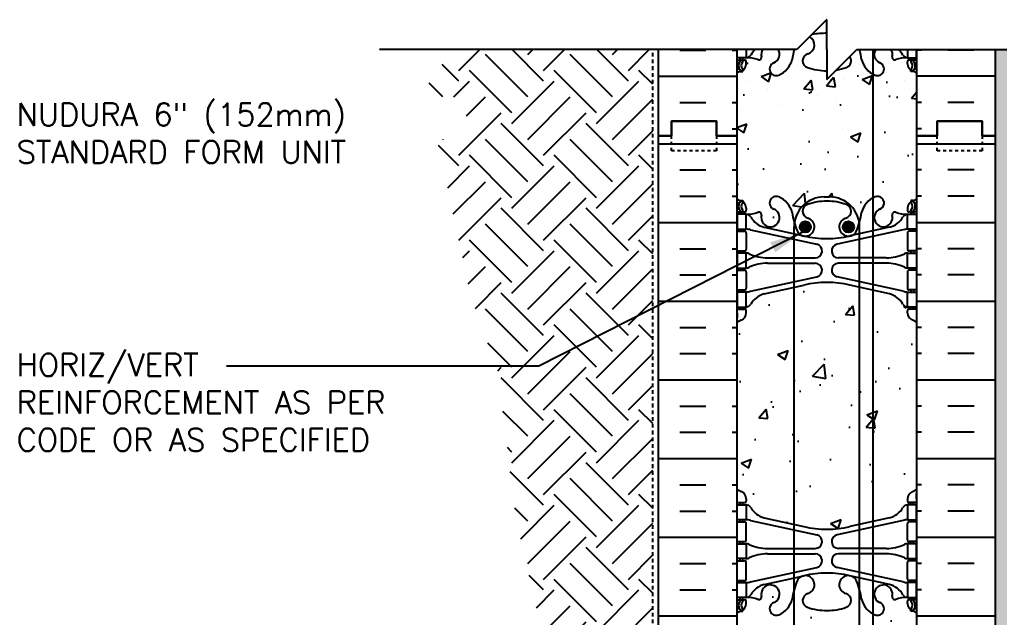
# Model space of a CAD drawing. Header units: inches. Extents: x 199 to 249.2, y 29.3 to 101.
# Drawn here: x 199.07 to 231.78, y 81.08 to 101.02 of the extents above; entities that cross this region are included whole.
import ezdxf

# ---------------------------------------------------------------- set-up
doc = ezdxf.new("R2010")
doc.units = ezdxf.units.IN
doc.header["$MEASUREMENT"] = 0
doc.linetypes.add('DASHED2', pattern=[0.375, 0.25, -0.125])
doc.linetypes.add('HIDDEN2', pattern=[0.1875, 0.125, -0.0625])
for name, color, linetype in [('HATCH', 12, 'Continuous'), ('line25', 2, 'Continuous'), ('LINE3', 3, 'Continuous'), ('LINE50', 5, 'Continuous'), ('LINE9', 9, 'Continuous'), ('TEXT', 4, 'Continuous'), ('Web_Edge', 9, 'Continuous')]:
    doc.layers.add(name, color=color, linetype=linetype)
doc.styles.add('DIM', font='romans.shx', dxfattribs={"width": 0.7})
doc.styles.add('ROMANS', font='romans.shx', dxfattribs={"height": 0.75})
doc.dimstyles.new('ext_12', dxfattribs={"dimscale": 12, "dimtxt": 0.09375, "dimasz": 0.09375, "dimexe": 0.09375, "dimexo": 0.0625, "dimgap": 0.0625, "dimtad": 1, "dimdec": 1, "dimzin": 3, "dimdsep": 46, "dimlunit": 4, "dimtxsty": 'DIM', "dimcen": 0.09, "dimdle": 0.09375, "dimclrt": 4, "dimadec": 0, "dimazin": 0, "dimtfac": 1, "dimtdec": 1, "dimtmove": 2, "dimatfit": 3, "dimfxl": 1, "dimfrac": 2, "dimtolj": 1, "dimtzin": 0, "dimarcsym": 0})

msp = doc.modelspace()

# ---------------------------------------------------------------- hatches: boundary and pattern name
at = {"layer": 'HATCH'}
h = msp.add_hatch(dxfattribs=at)
h.set_pattern_fill('AR-CONC', color=256, scale=0.5)
h.paths.add_polyline_path([(229.023, 90.916, 0.082415), (228.879, 90.995, -0.317837), (228.713, 91.23), (228.713, 91.298, -1.129752), (228.77, 91.427, -0.294284), (228.537, 91.565, 0.180248), (228.113, 91.871), (227.565, 91.992), (227.565, 84.277), (228.113, 84.397, 0.180248), (228.537, 84.704, -0.237736), (228.718, 84.838), (228.823, 84.838), (228.823, 84.908), (228.775, 84.908, -0.414214), (228.713, 84.97), (228.713, 85.038, -0.317837), (228.879, 85.274, 0.082415), (229.023, 85.353)])
h.paths.add_polyline_path([(227.565, 89.458), (227.116, 89.458), (227.116, 84.178), (227.565, 84.277)])
h.paths.add_polyline_path([(227.116, 89.458), (226.485, 89.458), (224.929, 89.458), (224.929, 84.178), (225.255, 84.106, 0.057795), (226.023, 84.017, 0.057795), (226.791, 84.106), (227.116, 84.178)])
h.paths.add_polyline_path([(227.116, 92.09), (226.791, 92.162, 0.057795), (226.023, 92.251, 0.057795), (225.255, 92.162), (224.929, 92.09), (224.929, 89.458), (226.485, 89.458), (227.116, 89.458)])
h.paths.add_polyline_path([(227.565, 81.195, -0.218682), (227.183, 81.685, 0.026498), (227.116, 81.996), (227.116, 76.273, 0.026498), (227.183, 76.583, -0.218682), (227.565, 77.074)])
h.paths.add_polyline_path([(227.116, 81.996, 0.026621), (227.017, 82.299, 1.553132), (226.658, 81.875, -0.735593), (226.671, 81.417, -0.082755), (226.023, 81.309, -0.082755), (225.374, 81.417, -0.735593), (225.387, 81.875, 1.553132), (225.029, 82.299, 0.026621), (224.929, 81.996), (224.929, 76.273, 0.026621), (225.029, 75.969, 1.553132), (225.387, 76.394, -0.735593), (225.374, 76.852, -0.082755), (226.023, 76.96, -0.082755), (226.671, 76.852, -0.735593), (226.658, 76.394, 1.553132), (227.017, 75.969, 0.026621), (227.116, 76.273)])
h.paths.add_polyline_path([(229.023, 79.134), (229.023, 81.223, 0.064398), (228.913, 81.289), (228.823, 81.289), (228.823, 81.331, -0.249069), (228.713, 81.538), (228.713, 81.605, -0.414214), (228.775, 81.668), (228.823, 81.668), (228.823, 81.738), (228.718, 81.738, 0.10046), (228.324, 81.681, -0.601435), (228.204, 81.786, 2.182095), (227.794, 81.573, -1), (227.631, 81.164, -0.024394), (227.565, 81.195), (227.565, 77.074, -0.024394), (227.631, 77.104, -1), (227.794, 76.696, 2.182095), (228.204, 76.483, -0.601435), (228.324, 76.588, 0.10046), (228.718, 76.53), (228.823, 76.53), (228.823, 76.6), (228.775, 76.6, -0.414214), (228.713, 76.663), (228.713, 76.73, -0.249069), (228.823, 76.937), (228.823, 76.979), (228.913, 76.979, 0.064398), (229.023, 77.045)])
h.paths.add_polyline_path([(228.095, 76.412, -1), (227.72, 76.412, -1)], flags=16)
h.paths.add_polyline_path([(224.929, 80.608), (223.849, 80.608), (223.023, 80.608), (223.023, 79.134), (223.023, 77.045, 0.064398), (223.133, 76.979), (223.223, 76.979), (223.223, 76.937, -0.249069), (223.333, 76.73), (223.333, 76.663, -0.414214), (223.27, 76.6), (223.223, 76.6), (223.223, 76.53), (223.328, 76.53, 0.10046), (223.721, 76.588, -0.601435), (223.841, 76.483, 2.182095), (224.251, 76.696, -1), (224.414, 77.104, -0.24438), (224.863, 76.583, 0.026498), (224.929, 76.273)])
h.paths.add_polyline_path([(224.929, 81.996, 0.026498), (224.863, 81.685, -0.24438), (224.414, 81.164, -1), (224.251, 81.573, 2.182095), (223.841, 81.786, -0.601435), (223.721, 81.681, 0.10046), (223.328, 81.738), (223.223, 81.738), (223.223, 81.668), (223.27, 81.668, -0.414214), (223.333, 81.605), (223.333, 81.538, -0.249069), (223.223, 81.331), (223.223, 81.289), (223.133, 81.289, 0.064398), (223.023, 81.223), (223.023, 80.608), (223.849, 80.608), (224.929, 80.608)])
h.paths.add_polyline_path([(226.023, 74.251, 0.057795), (225.255, 74.162), (224.929, 74.09), (224.929, 66.178), (225.255, 66.106, 0.057795), (226.023, 66.017)])
h.paths.add_polyline_path([(227.116, 74.09), (226.791, 74.162, 0.057795), (226.023, 74.251), (226.023, 66.017, 0.057795), (226.791, 66.106), (227.116, 66.178)])
h.paths.add_polyline_path([(227.565, 73.992), (227.116, 74.09), (227.116, 66.178), (227.565, 66.277)])
h.paths.add_polyline_path([(229.023, 72.916, 0.082415), (228.879, 72.995, -0.317837), (228.713, 73.23), (228.713, 73.298, -0.414214), (228.775, 73.36), (228.823, 73.36), (228.823, 73.43), (228.718, 73.43, -0.188973), (228.562, 73.525, 0.196323), (228.113, 73.871), (227.565, 73.992), (227.565, 66.277), (228.113, 66.397, 0.196323), (228.562, 66.743, -0.188973), (228.718, 66.838), (228.823, 66.838), (228.823, 66.908), (228.775, 66.908, -0.414214), (228.713, 66.97), (228.713, 67.038, -0.317837), (228.879, 67.274, 0.082415), (229.023, 67.353)])
h.paths.add_polyline_path([(224.929, 74.09), (223.933, 73.871, 0.196323), (223.484, 73.525, -0.188973), (223.328, 73.43), (223.223, 73.43), (223.223, 73.36), (223.27, 73.36, -0.414214), (223.333, 73.298), (223.333, 73.23, -0.317837), (223.166, 72.995, 0.082415), (223.023, 72.916), (223.023, 67.353, 0.082415), (223.166, 67.274, -0.317837), (223.333, 67.038), (223.333, 66.97, -0.414214), (223.27, 66.908), (223.223, 66.908), (223.223, 66.838), (223.328, 66.838, -0.188973), (223.484, 66.743, 0.196323), (223.933, 66.397), (224.929, 66.178)])
h.paths.add_polyline_path([(226.023, 63.309, -0.082755), (225.374, 63.417, -0.735593), (225.387, 63.875, 1.553132), (225.029, 64.299, 0.053157), (224.863, 63.685, -0.24438), (224.414, 63.164, -1), (224.251, 63.573, 2.182095), (223.841, 63.786, -0.601435), (223.721, 63.681, 0.10046), (223.328, 63.738), (223.223, 63.738), (223.223, 63.668), (223.27, 63.668, -0.414214), (223.333, 63.605), (223.333, 63.538, -0.249069), (223.223, 63.331), (223.223, 63.289), (223.133, 63.289, 0.064398), (223.023, 63.223), (223.023, 61.134), (222.335, 61.134), (222.335, 60.634), (226.023, 60.634)])
h.paths.add_polyline_path([(225.117, 62.608, -1), (225.492, 62.608, -1)], flags=16)
h.paths.add_polyline_path([(227.565, 63.195, -0.218682), (227.183, 63.685, 0.053157), (227.017, 64.299, 1.553132), (226.658, 63.875, -0.735593), (226.671, 63.417, -0.082755), (226.023, 63.309), (226.023, 60.634), (227.565, 60.634)])
h.paths.add_polyline_path([(226.554, 62.608, -1), (226.929, 62.608, -1)], flags=16)
h.paths.add_polyline_path([(229.023, 63.223, 0.064398), (228.913, 63.289), (228.823, 63.289), (228.823, 63.331, -0.249069), (228.713, 63.538), (228.713, 63.605, -0.414214), (228.775, 63.668), (228.823, 63.668), (228.823, 63.738), (228.718, 63.738, 0.10046), (228.324, 63.681, -0.601435), (228.204, 63.786, 2.182095), (227.794, 63.573, -1), (227.631, 63.164, -0.024394), (227.565, 63.195), (227.565, 60.634), (229.71, 60.634), (229.71, 61.134), (229.023, 61.134)])
h.paths.add_polyline_path([(229.023, 97.134), (229.023, 99.223, 0.064398), (228.913, 99.289), (228.823, 99.289), (228.823, 99.331, -0.249069), (228.713, 99.538), (228.713, 99.605, -0.414214), (228.775, 99.668), (228.823, 99.668), (228.823, 99.738), (228.718, 99.738, 0.10046), (228.324, 99.681, -0.601435), (228.204, 99.786, 0.198114), (228.168, 100.015), (227.648, 100.015, 0.464714), (227.794, 99.573, -1), (227.631, 99.164, -0.024394), (227.565, 99.195), (227.565, 95.074, -0.024394), (227.631, 95.104, -1), (227.794, 94.696, 2.182095), (228.204, 94.483, -0.601435), (228.324, 94.588, 0.10046), (228.718, 94.53), (228.823, 94.53), (228.823, 94.6), (228.775, 94.6, -0.414214), (228.713, 94.663), (228.713, 94.73, -0.249069), (228.823, 94.937), (228.823, 94.979), (228.913, 94.979, 0.064398), (229.023, 95.045)])
h.paths.add_polyline_path([(227.565, 99.195, -0.218682), (227.183, 99.685, 0.028192), (227.111, 100.015), (227.023, 100.015), (226.789, 99.782, -0.500184), (226.671, 99.417, -0.042559), (226.342, 99.334), (226.023, 99.015), (226.023, 99.309, -0.082755), (225.374, 99.417, -0.735593), (225.387, 99.875, 0.346498), (225.609, 100.18), (225.43, 100.301), (225.551, 100.347, 0.115866), (225.446, 100.439), (225.023, 100.015), (224.935, 100.015, 0.028192), (224.863, 99.685, -0.24438), (224.414, 99.164, -1), (224.251, 99.573, 0.464714), (224.398, 100.015), (223.878, 100.015, 0.198114), (223.841, 99.786, -0.601435), (223.721, 99.681, 0.10046), (223.328, 99.738), (223.223, 99.738), (223.223, 99.668), (223.27, 99.668, -0.414214), (223.333, 99.605), (223.333, 99.538, -0.249069), (223.223, 99.331), (223.223, 99.289), (223.133, 99.289, 0.064398), (223.023, 99.223), (223.023, 97.418), (223.348, 97.543), (223.246, 97.24), (223.023, 97.391), (223.023, 97.134), (223.023, 95.045, 0.064398), (223.133, 94.979), (223.223, 94.979), (223.223, 94.937, -0.249069), (223.333, 94.73), (223.333, 94.663, -0.414214), (223.27, 94.6), (223.223, 94.6), (223.223, 94.53), (223.328, 94.53, 0.10046), (223.721, 94.588, -0.601435), (223.841, 94.483, 2.182095), (224.251, 94.696, -1), (224.414, 95.104, -0.24438), (224.863, 94.583, 0.029495), (224.939, 94.238, -0.374225), (225.929, 95.1), (226.116, 95.1, -0.374225), (227.107, 94.238, 0.029495), (227.183, 94.583, -0.218682), (227.565, 95.074)])
h.paths.add_polyline_path([(226.307, 98.778), (226.008, 98.804), (226.249, 99.091)], flags=16)
h.paths.add_polyline_path([(227.448, 98.853), (227.198, 99.021), (227.549, 99.156)], flags=16)
h.paths.add_polyline_path([(224.929, 92.09), (223.933, 91.871, 0.196323), (223.484, 91.525, -0.188973), (223.328, 91.43), (223.223, 91.43), (223.223, 91.36), (223.27, 91.36, -0.414214), (223.333, 91.298), (223.333, 91.23, -0.317837), (223.166, 90.995, 0.082415), (223.023, 90.916), (223.023, 89.458), (224.929, 89.458)])
h.paths.add_polyline_path([(224.929, 89.458), (223.023, 89.458), (223.023, 85.353, 0.082415), (223.166, 85.274, -0.317837), (223.333, 85.038), (223.333, 84.97, -0.414214), (223.27, 84.908), (223.223, 84.908), (223.223, 84.838), (223.328, 84.838, -0.188973), (223.484, 84.743, 0.196323), (223.933, 84.397), (224.929, 84.178)])
h = msp.add_hatch(dxfattribs=at)
h.set_pattern_fill('EARTH', color=256, scale=8, angle=45, style=0)
h.set_pattern_definition([(135, (345.6143, 24.3634), (-2e-16, 2.828427), [2, -2]), (135, (346.1447, 24.8937), (-2e-16, 2.828427), [2, -2]), (135, (346.675, 25.424), (-2e-16, 2.828427), [2, -2]), (45, (346.675, 25.7776), (2.828427, 4e-16), [2, -2]), (45, (346.1447, 26.308), (2.828427, 4e-16), [2, -2]), (45, (345.6143, 26.8383), (2.828427, 4e-16), [2, -2])])
h.paths.add_polyline_path([(220.21, 66.884), (220.21, 100.015), (213.679, 100.015), (212.752, 99.089), (212.752, 98.439), (213.991, 98.439), (213.991, 97.027), (213.018, 97.027), (214.147, 91.773), (215.046, 89.276), (215.646, 84.384), (217.045, 78.293), (217.145, 71.603), (218.398, 66.884)])
h = msp.add_hatch(dxfattribs=at)
h.set_pattern_fill('AR-SAND', color=256, scale=0.25, angle=45, style=0)
h.paths.add_polyline_path([(232.148, 100.015), (231.648, 100.015), (231.648, 97.134), (231.648, 79.134), (231.648, 64.634), (232.148, 64.634)])
h = msp.add_hatch(dxfattribs=at)
h.set_pattern_fill('INSUL', color=256, scale=7, style=0)
h.set_pattern_definition([(0, (-2703.139, -317.8753), (0, 2.625), []), (0, (-2703.139, -317.0003), (0, 2.625), [0.875, -0.875]), (0, (-2703.139, -316.1253), (0, 2.625), [0.875, -0.875])])
h.paths.add_polyline_path([(220.398, 79.134), (220.835, 79.134), (220.835, 79.634), (222.335, 79.634), (222.335, 79.134), (223.023, 79.134), (223.023, 97.134), (222.335, 97.134), (222.335, 97.634), (220.835, 97.634), (220.835, 97.134), (220.398, 97.134)])
h = msp.add_hatch(dxfattribs=at)
h.set_pattern_fill('INSUL', color=256, scale=7, style=0)
h.set_pattern_definition([(180, (3155.1842, -317.8753), (0, 2.625), []), (180, (3155.1842, -317.0003), (0, 2.625), [0.875, -0.875]), (180, (3155.1842, -316.1253), (0, 2.625), [0.875, -0.875])])
h.paths.add_polyline_path([(231.648, 79.134), (231.21, 79.134), (231.21, 79.634), (229.71, 79.634), (229.71, 79.134), (229.023, 79.134), (229.023, 97.134), (229.71, 97.134), (229.71, 97.634), (231.21, 97.634), (231.21, 97.134), (231.648, 97.134)])
at = {"layer": 'LINE3'}
for points in [[(225.492, 94.1, 1), (225.117, 94.1, 1)], [(226.929, 94.1, 1), (226.554, 94.1, 1)]]:
    msp.add_hatch(color=256, dxfattribs=at).paths.add_polyline_path(points)

# ---------------------------------------------------------------- linework, layer by layer
at = {"layer": 'HATCH'}
for p, q in [((221.111, 100), (221.986, 100)), ((222.861, 100), (223.023, 100)), ((229.184, 100), (229.023, 100)), ((230.934, 100), (230.059, 100)), ((225.059, 99.505), (225.059, 99.505)), ((226.8, 99.676), (226.8, 99.676)), ((227.103, 99.528), (227.103, 99.528)), ((220.398, 99.125), (223.023, 99.125)), ((227.198, 99.021), (227.548, 99.155)), ((227.447, 98.851), (227.548, 99.153)), ((231.648, 99.125), (229.023, 99.125)), ((223.445, 98.946), (223.445, 98.946)), ((226.008, 98.804), (226.249, 99.092)), ((226.008, 98.804), (226.307, 98.778)), ((226.114, 98.833), (226.114, 98.833)), ((226.307, 98.776), (226.25, 99.089)), ((226.618, 99.042), (226.618, 99.042)), ((227.198, 99.021), (227.447, 98.853)), ((228.628, 99.001), (228.628, 99.001)), ((224.051, 98.69), (224.051, 98.69)), ((225.712, 98.501), (225.712, 98.501)), ((228.783, 98.721), (228.783, 98.721)), ((221.111, 98.25), (221.986, 98.25)), ((222.861, 98.25), (223.023, 98.25)), ((224.409, 98.136), (224.409, 98.136)), ((226.302, 98.385), (226.302, 98.385)), ((229.184, 98.25), (229.023, 98.25)), ((230.934, 98.25), (230.059, 98.25)), ((223.157, 97.971), (223.157, 97.971)), ((223.023, 97.418), (223.347, 97.543)), ((223.246, 97.238), (223.347, 97.541)), ((222.861, 97.375), (223.023, 97.375)), ((223.023, 97.391), (223.246, 97.241)), ((226.557, 97.378), (226.557, 97.378)), ((229.184, 97.375), (229.023, 97.375))]:
    msp.add_line(p, q, dxfattribs=at)
at = {"layer": 'line25'}
for p, q in [((223.023, 100.015), (223.023, 97.134)), ((229.023, 97.134), (229.023, 100.015)), ((223.023, 97.134), (223.023, 79.134)), ((229.023, 79.134), (229.023, 97.134))]:
    msp.add_line(p, q, dxfattribs=at)
at = {"layer": 'LINE3'}
for p, q in [((227.565, 60.634), (227.565, 100.015)), ((225.929, 95.1), (226.116, 95.1)), ((224.929, 62.608), (224.929, 94.1)), ((227.116, 62.608), (227.116, 94.1))]:
    msp.add_line(p, q, dxfattribs=at)
for centre in [(225.304, 94.1), (226.741, 94.1)]:
    msp.add_circle(centre, 0.188, dxfattribs=at)
for centre, start, end in [((225.929, 94.1), 90, 180), ((226.116, 94.1), 0, 90)]:
    msp.add_arc(centre, 1, start, end, dxfattribs=at)
at = {"layer": 'LINE50'}
for p, q in [((220.398, 97.134), (220.398, 100.015)), ((231.648, 97.134), (231.648, 100.015)), ((220.398, 79.134), (220.398, 97.134)), ((231.648, 79.134), (231.648, 97.134))]:
    msp.add_line(p, q, dxfattribs=at)
for points in [[(223.023, 97.134), (222.335, 97.134), (222.335, 97.634), (220.835, 97.634), (220.835, 97.134), (220.398, 97.134)], [(220.398, 97.134), (220.835, 97.134), (220.835, 97.634), (222.335, 97.634), (222.335, 97.134), (223.023, 97.134)], [(229.023, 97.134), (229.71, 97.134), (229.71, 97.634), (231.21, 97.634), (231.21, 97.134), (231.648, 97.134)], [(231.648, 97.134), (231.21, 97.134), (231.21, 97.634), (229.71, 97.634), (229.71, 97.134), (229.023, 97.134)]]:
    msp.add_lwpolyline(points, dxfattribs=at)
at = {"layer": 'LINE9'}
for p, q in [((226.023, 101.015), (225.023, 100.015)), ((226.023, 100.015), (226.023, 101.015)), ((225.023, 100.015), (211.084, 100.015)), ((226.023, 99.015), (227.023, 100.015)), ((226.023, 100.015), (226.023, 99.015)), ((227.023, 100.015), (240.962, 100.015))]:
    msp.add_line(p, q, dxfattribs=at)
at = {"layer": 'LINE9', "linetype": 'HIDDEN2'}
msp.add_line((220.21, 60.634), (220.21, 100.015), dxfattribs=at)
at = {"layer": 'LINE9', "linetype": 'DASHED2', "ltscale": 0.15}
for points in [[(222.335, 97.134), (222.335, 97.134), (222.335, 96.634), (220.835, 96.634), (220.835, 97.134), (220.835, 97.134)], [(231.21, 97.134), (231.21, 97.134), (231.21, 96.634), (229.71, 96.634), (229.71, 97.134), (229.71, 97.134)]]:
    msp.add_lwpolyline(points, dxfattribs=at)
at = {"layer": 'TEXT'}
for points in [[(221.934, 97.774, 0, 0.36, 0), (220.854, 97.774, 0, 0, 0), (212.09, 97.774, 0, 0, 0)], [(227.565, 89.458, 0, 0.36, 0), (226.485, 89.458, 0, 0, 0), (205.981, 89.458, 0, 0, 0)]]:
    msp.add_lwpolyline(points, format="xyseb", dxfattribs=at)
at = {"layer": 'Web_Edge'}
for p, q in [((223.023, 99.668), (223.27, 99.668)), ((223.023, 99.568), (223.065, 99.568)), ((223.133, 99.668), (223.133, 99.738)), ((223.223, 99.668), (223.223, 99.738)), ((223.333, 99.538), (223.333, 99.605)), ((228.713, 99.538), (228.713, 99.605)), ((229.023, 99.668), (228.775, 99.668)), ((228.823, 99.668), (228.823, 99.738)), ((228.913, 99.668), (228.913, 99.738)), ((229.023, 99.568), (228.981, 99.568)), ((223.133, 99.289), (223.223, 99.289)), ((223.223, 99.289), (223.223, 99.331)), ((228.823, 99.289), (228.823, 99.331)), ((228.913, 99.289), (228.823, 99.289)), ((223.133, 94.979), (223.223, 94.979)), ((223.223, 94.979), (223.223, 94.937)), ((228.913, 94.979), (228.823, 94.979)), ((228.823, 94.979), (228.823, 94.937)), ((223.023, 94.7), (223.065, 94.7)), ((223.023, 94.6), (223.27, 94.6)), ((223.133, 94.6), (223.133, 94.53)), ((223.223, 94.6), (223.223, 94.53)), ((223.333, 94.73), (223.333, 94.663)), ((228.713, 94.73), (228.713, 94.663)), ((229.023, 94.6), (228.775, 94.6)), ((228.823, 94.6), (228.823, 94.53)), ((228.913, 94.6), (228.913, 94.53)), ((229.023, 94.7), (228.981, 94.7)), ((223.023, 93.96), (223.27, 93.96)), ((223.133, 94.03), (223.133, 93.96)), ((223.223, 94.03), (223.223, 93.96)), ((223.333, 93.898), (223.333, 93.363)), ((223.472, 94.007), (225.683, 93.525)), ((223.933, 94.089), (225.255, 93.799)), ((228.574, 94.007), (226.362, 93.525)), ((228.113, 94.089), (226.791, 93.799)), ((228.713, 93.898), (228.713, 93.363)), ((229.023, 93.96), (228.775, 93.96)), ((228.823, 94.03), (228.823, 93.96)), ((228.913, 94.03), (228.913, 93.96)), ((223.023, 93.3), (223.27, 93.3)), ((223.133, 93.3), (223.133, 93.23)), ((223.223, 93.3), (223.223, 93.23)), ((229.023, 93.3), (228.775, 93.3)), ((228.823, 93.3), (228.823, 93.23)), ((228.913, 93.3), (228.913, 93.23)), ((224.037, 93.07), (225.634, 93.07)), ((224.037, 92.89), (225.634, 92.89)), ((228.008, 93.07), (226.412, 93.07)), ((228.008, 92.89), (226.412, 92.89)), ((223.023, 92.66), (223.27, 92.66)), ((223.133, 92.73), (223.133, 92.66)), ((223.223, 92.73), (223.223, 92.66)), ((223.333, 92.598), (223.333, 92.063)), ((228.713, 92.598), (228.713, 92.063)), ((229.023, 92.66), (228.775, 92.66)), ((228.823, 92.73), (228.823, 92.66)), ((228.913, 92.73), (228.913, 92.66)), ((223.472, 91.954), (225.683, 92.436)), ((228.574, 91.954), (226.362, 92.436)), ((223.023, 92), (223.27, 92)), ((223.133, 92), (223.133, 91.93)), ((223.223, 92), (223.223, 91.93)), ((223.933, 91.871), (225.255, 92.162)), ((228.113, 91.871), (226.791, 92.162)), ((229.023, 92), (228.775, 92)), ((228.823, 92), (228.823, 91.93)), ((228.913, 92), (228.913, 91.93)), ((223.023, 91.36), (223.27, 91.36)), ((223.133, 91.43), (223.133, 91.36)), ((223.223, 91.43), (223.223, 91.36)), ((223.333, 91.23), (223.333, 91.298)), ((228.713, 91.23), (228.713, 91.298)), ((229.023, 91.36), (228.775, 91.36)), ((228.823, 91.43), (228.823, 91.36)), ((228.913, 91.43), (228.913, 91.36)), ((223.033, 91.24), (223.033, 91.054)), ((229.013, 91.24), (229.013, 91.054)), ((223.033, 85.028), (223.033, 85.214)), ((229.013, 85.028), (229.013, 85.214)), ((223.023, 84.908), (223.27, 84.908)), ((223.133, 84.838), (223.133, 84.908)), ((223.223, 84.838), (223.223, 84.908)), ((223.333, 85.038), (223.333, 84.97)), ((228.713, 85.038), (228.713, 84.97)), ((229.023, 84.908), (228.775, 84.908)), ((228.823, 84.838), (228.823, 84.908)), ((228.913, 84.838), (228.913, 84.908)), ((223.933, 84.397), (225.255, 84.106)), ((228.113, 84.397), (226.791, 84.106)), ((223.023, 84.268), (223.27, 84.268)), ((223.133, 84.268), (223.133, 84.338)), ((223.223, 84.268), (223.223, 84.338)), ((223.333, 83.67), (223.333, 84.205)), ((223.472, 84.314), (225.683, 83.833)), ((228.574, 84.314), (226.362, 83.833)), ((228.713, 83.67), (228.713, 84.205)), ((229.023, 84.268), (228.775, 84.268)), ((228.823, 84.268), (228.823, 84.338)), ((228.913, 84.268), (228.913, 84.338)), ((223.023, 83.608), (223.27, 83.608)), ((223.133, 83.538), (223.133, 83.608)), ((223.223, 83.538), (223.223, 83.608)), ((229.023, 83.608), (228.775, 83.608)), ((228.823, 83.538), (228.823, 83.608)), ((228.913, 83.538), (228.913, 83.608)), ((224.037, 83.378), (225.634, 83.378)), ((224.037, 83.198), (225.634, 83.198)), ((228.008, 83.378), (226.412, 83.378)), ((228.008, 83.198), (226.412, 83.198)), ((223.023, 82.968), (223.27, 82.968)), ((223.133, 82.968), (223.133, 83.038)), ((223.223, 82.968), (223.223, 83.038)), ((223.333, 82.37), (223.333, 82.905)), ((228.713, 82.37), (228.713, 82.905)), ((229.023, 82.968), (228.775, 82.968)), ((228.823, 82.968), (228.823, 83.038)), ((228.913, 82.968), (228.913, 83.038)), ((223.472, 82.262), (225.683, 82.743)), ((223.933, 82.179), (225.255, 82.47)), ((228.574, 82.262), (226.362, 82.743)), ((228.113, 82.179), (226.791, 82.47)), ((223.023, 82.308), (223.27, 82.308)), ((223.133, 82.238), (223.133, 82.308)), ((223.223, 82.238), (223.223, 82.308)), ((229.023, 82.308), (228.775, 82.308)), ((228.823, 82.238), (228.823, 82.308)), ((228.913, 82.238), (228.913, 82.308)), ((223.023, 81.668), (223.27, 81.668)), ((223.023, 81.568), (223.065, 81.568)), ((223.133, 81.668), (223.133, 81.738)), ((223.223, 81.668), (223.223, 81.738)), ((223.333, 81.538), (223.333, 81.605)), ((228.713, 81.538), (228.713, 81.605)), ((229.023, 81.668), (228.775, 81.668)), ((228.823, 81.668), (228.823, 81.738)), ((228.913, 81.668), (228.913, 81.738)), ((229.023, 81.568), (228.981, 81.568)), ((223.133, 81.289), (223.223, 81.289)), ((223.223, 81.289), (223.223, 81.331)), ((228.823, 81.289), (228.823, 81.331)), ((228.913, 81.289), (228.823, 81.289))]:
    msp.add_line(p, q, dxfattribs=at)
for points in [[(223.328, 100.015), (223.328, 99.738), (223.028, 99.738), (223.028, 100.015)], [(228.718, 100.015), (228.718, 99.738), (229.018, 99.738), (229.018, 100.015)]]:
    msp.add_lwpolyline(points, dxfattribs=at)
for points in [[(223.028, 94.03), (223.328, 94.03), (223.328, 94.53), (223.028, 94.53)], [(229.018, 94.03), (228.718, 94.03), (228.718, 94.53), (229.018, 94.53)], [(223.028, 92.73), (223.328, 92.73), (223.328, 93.23), (223.028, 93.23)], [(229.018, 92.73), (228.718, 92.73), (228.718, 93.23), (229.018, 93.23)], [(223.028, 91.43), (223.328, 91.43), (223.328, 91.93), (223.028, 91.93)], [(229.018, 91.43), (228.718, 91.43), (228.718, 91.93), (229.018, 91.93)], [(223.028, 84.838), (223.328, 84.838), (223.328, 84.338), (223.028, 84.338)], [(229.018, 84.838), (228.718, 84.838), (228.718, 84.338), (229.018, 84.338)], [(223.028, 83.538), (223.328, 83.538), (223.328, 83.038), (223.028, 83.038)], [(229.018, 83.538), (228.718, 83.538), (228.718, 83.038), (229.018, 83.038)], [(223.028, 82.238), (223.328, 82.238), (223.328, 81.738), (223.028, 81.738)], [(229.018, 82.238), (228.718, 82.238), (228.718, 81.738), (229.018, 81.738)]]:
    msp.add_lwpolyline(points, close=True, dxfattribs=at)
for centre, radius, start, end in [((225.304, 100.168), 0.305, 285.7253, 62.3312), ((226.023, 97.203), 3.356, 90, 98.4488), ((223.285, 99.984), 0.25, 279.9177, 322.7223), ((224.132, 99.456), 0.75, 131.7801, 149.845), ((223.753, 99.765), 0.09, 251.1349, 13.3205), ((224.138, 99.856), 0.305, 148.4965, 193.3205), ((224.138, 99.856), 0.305, 291.8037, 31.5035), ((227.826, 99.214), 3, 164.5134, 170.9727), ((225.452, 99.644), 0.24, 105.7253, 251.077), ((226.593, 99.644), 0.24, 288.923, 35.2168), ((224.22, 99.214), 3, 9.0273, 15.4866), ((227.908, 99.856), 0.305, 148.4965, 248.1963), ((227.908, 99.856), 0.305, 346.6795, 31.5035), ((228.292, 99.765), 0.09, 166.6795, 288.8651), ((227.913, 99.456), 0.75, 30.155, 48.2199), ((228.761, 99.984), 0.25, 217.2777, 260.0823), ((223.065, 99.548), 0.02, 345.8459, 90), ((223.326, 99.483), 0.25, 137.5391, 219.8855), ((223.175, 99.622), 0.045, 317.5391, 137.5391), ((223.326, 99.483), 0.16, 137.5391, 219.9999), ((223.083, 99.538), 0.25, 289.4712, 360), ((223.27, 99.605), 0.0625, 360, 90), ((223.384, 98.74), 1, 70.0933, 93.2121), ((224.333, 99.369), 0.22, 111.8037, 291.8037), ((224.138, 99.856), 0.745, 291.8037, 346.7348), ((227.908, 99.856), 0.745, 193.2652, 248.1963), ((227.713, 99.369), 0.22, 248.1963, 68.1963), ((228.662, 98.74), 1, 86.7879, 109.9067), ((228.775, 99.605), 0.0625, 90, 180), ((228.963, 99.538), 0.25, 180, 250.5288), ((228.87, 99.622), 0.045, 42.4609, 222.4609), ((228.719, 99.483), 0.16, 320.0001, 42.4609), ((228.719, 99.483), 0.25, 320.1145, 42.4609), ((228.981, 99.548), 0.02, 90, 194.1541), ((223.333, 98.831), 0.6, 114.9252, 121.1093), ((223.333, 98.831), 0.5, 109.4712, 128.3167), ((223.071, 99.393), 0.02, 294.9252, 19.2084), ((223.169, 99.353), 0.045, 218.552, 40.8121), ((226.023, 101.309), 2, 251.077, 270), ((226.023, 101.309), 2, 279.1751, 288.923), ((228.877, 99.353), 0.045, 139.1879, 321.448), ((228.713, 98.831), 0.5, 51.6833, 70.5288), ((228.974, 99.393), 0.02, 160.7916, 245.0748), ((228.713, 98.831), 0.6, 58.8907, 65.0748), ((223.333, 95.437), 0.5, 231.6833, 250.5288), ((223.333, 95.437), 0.6, 238.8907, 245.0748), ((223.326, 94.785), 0.25, 140.1145, 222.4609), ((223.071, 94.875), 0.02, 340.7916, 65.0748), ((223.169, 94.916), 0.045, 319.1879, 141.448), ((223.083, 94.73), 0.25, 0, 70.5288), ((223.326, 94.785), 0.16, 140.0001, 222.4609), ((224.333, 94.9), 0.22, 68.1963, 248.1963), ((224.138, 94.412), 0.745, 13.2652, 68.1963), ((226.023, 92.96), 2, 90, 108.923), ((226.023, 92.96), 2, 71.077, 90), ((227.908, 94.412), 0.745, 111.8037, 166.7348), ((227.713, 94.9), 0.22, 291.8037, 111.8037), ((228.963, 94.73), 0.25, 109.4712, 180), ((228.877, 94.916), 0.045, 38.552, 220.8121), ((228.719, 94.785), 0.16, 317.5391, 39.9999), ((228.713, 95.437), 0.5, 289.4712, 308.3167), ((228.719, 94.785), 0.25, 317.5391, 39.8855), ((228.974, 94.875), 0.02, 114.9252, 199.2084), ((228.713, 95.437), 0.6, 294.9252, 301.1093), ((223.065, 94.72), 0.02, 270, 14.1541), ((223.175, 94.647), 0.045, 222.4609, 42.4609), ((223.27, 94.663), 0.0625, 270, 0), ((223.384, 95.529), 1, 266.7879, 289.9067), ((223.285, 94.284), 0.25, 37.2777, 80.0823), ((223.753, 94.503), 0.09, 346.6795, 108.8651), ((224.138, 94.412), 0.305, 166.6795, 68.1963), ((227.826, 95.054), 3, 189.0273, 201.1984), ((225.452, 94.625), 0.24, 108.923, 254.2747), ((226.593, 94.625), 0.24, 285.7253, 71.077), ((224.22, 95.054), 3, 338.8016, 350.9727), ((227.908, 94.412), 0.305, 111.8037, 13.3205), ((228.292, 94.503), 0.09, 71.1349, 193.3205), ((228.662, 95.529), 1, 250.0933, 273.2121), ((228.761, 94.284), 0.25, 99.9177, 142.7223), ((228.775, 94.663), 0.0625, 180, 270), ((228.87, 94.647), 0.045, 137.5391, 317.5391), ((228.981, 94.72), 0.02, 165.8459, 270), ((224.132, 94.812), 0.75, 210.155, 254.5838), ((225.304, 94.1), 0.305, 205.3782, 74.2747), ((226.741, 94.1), 0.305, 105.7253, 334.6218), ((227.913, 94.812), 0.75, 285.4162, 329.845), ((223.27, 93.898), 0.0625, 0, 90), ((223.237, 93.034), 1, 76.4291, 84.7991), ((228.808, 93.034), 1, 95.2009, 103.5709), ((228.775, 93.898), 0.0625, 90, 180), ((226.023, 97.066), 3.356, 256.7692, 270), ((226.023, 97.066), 3.356, 270, 283.2308), ((223.27, 93.363), 0.0625, 270, 0), ((223.324, 93.012), 0.219, 60.4937, 88.92), ((225.634, 93.3), 0.23, 270, 77.6055), ((226.412, 93.3), 0.23, 102.3945, 270), ((228.722, 93.012), 0.219, 91.08, 119.5063), ((228.775, 93.363), 0.0625, 180, 270), ((224.068, 94.67), 1.6, 246.5673, 268.9203), ((224.068, 91.291), 1.6, 91.0797, 113.4327), ((224.068, 91.291), 1.6, 91.0797, 113.4327), ((225.634, 92.66), 0.23, 282.3945, 90), ((226.412, 92.66), 0.23, 90, 257.6055), ((227.978, 94.67), 1.6, 271.0797, 293.4327), ((227.978, 91.291), 1.6, 66.5673, 88.9203), ((227.978, 91.291), 1.6, 66.5673, 88.9203), ((223.27, 92.598), 0.0625, 0, 90), ((223.324, 92.949), 0.219, 271.08, 299.5063), ((223.324, 92.949), 0.219, 271.08, 299.5063), ((228.722, 92.949), 0.219, 240.4937, 268.92), ((228.722, 92.949), 0.219, 240.4937, 268.92), ((228.775, 92.598), 0.0625, 90, 180), ((226.023, 88.895), 3.356, 90, 103.2308), ((226.023, 88.895), 3.356, 76.7692, 90), ((223.27, 92.063), 0.0625, 270, 0), ((223.237, 92.926), 1, 275.2009, 283.5709), ((228.808, 92.926), 1, 256.4291, 264.7991), ((228.775, 92.063), 0.0625, 180, 270), ((224.132, 91.148), 0.75, 105.4162, 149.845), ((227.913, 91.148), 0.75, 30.155, 74.5838), ((223.013, 91.24), 0.02, 0, 60.012), ((223.27, 91.298), 0.0625, 360, 90), ((223.285, 91.677), 0.25, 279.9177, 322.7223), ((228.761, 91.677), 0.25, 217.2777, 260.0823), ((228.775, 91.298), 0.0625, 90, 180), ((229.033, 91.24), 0.02, 119.988, 180), ((223.013, 91.054), 0.02, 301.073, 0), ((223.333, 90.523), 0.6, 121.073, 121.1093), ((223.333, 90.523), 0.5, 109.4712, 128.3167), ((223.083, 91.23), 0.25, 289.4712, 360), ((228.963, 91.23), 0.25, 180, 250.5288), ((228.713, 90.523), 0.5, 51.6833, 70.5288), ((229.033, 91.054), 0.02, 180, 238.927), ((228.713, 90.523), 0.6, 58.8907, 58.927), ((223.333, 85.745), 0.5, 231.6833, 250.5288), ((223.333, 85.745), 0.6, 238.8907, 238.927), ((223.013, 85.214), 0.02, 360, 58.927), ((223.083, 85.038), 0.25, 0, 70.5288), ((228.963, 85.038), 0.25, 109.4712, 180), ((228.713, 85.745), 0.5, 289.4712, 308.3167), ((229.033, 85.214), 0.02, 121.073, 180), ((228.713, 85.745), 0.6, 301.073, 301.1093), ((223.013, 85.028), 0.02, 299.988, 360), ((223.27, 84.97), 0.0625, 270, 0), ((223.285, 84.592), 0.25, 37.2777, 80.0823), ((224.132, 85.12), 0.75, 210.155, 254.5838), ((227.913, 85.12), 0.75, 285.4162, 329.845), ((228.761, 84.592), 0.25, 99.9177, 142.7223), ((228.775, 84.97), 0.0625, 180, 270), ((229.033, 85.028), 0.02, 180, 240.012), ((223.27, 84.205), 0.0625, 0, 90), ((223.237, 83.342), 1, 76.4291, 84.7991), ((226.023, 87.373), 3.356, 256.7692, 270), ((226.023, 87.373), 3.356, 270, 283.2308), ((228.808, 83.342), 1, 95.2009, 103.5709), ((228.775, 84.205), 0.0625, 90, 180), ((225.634, 83.608), 0.23, 270, 77.6055), ((226.412, 83.608), 0.23, 102.3945, 270), ((223.27, 83.67), 0.0625, 270, 0), ((223.324, 83.319), 0.219, 60.4937, 88.92), ((223.324, 83.319), 0.219, 60.4937, 88.92), ((224.068, 84.978), 1.6, 246.5673, 268.9203), ((224.068, 84.978), 1.6, 246.5673, 268.9203), ((227.978, 84.978), 1.6, 271.0797, 293.4327), ((227.978, 84.978), 1.6, 271.0797, 293.4327), ((228.722, 83.319), 0.219, 91.08, 119.5063), ((228.722, 83.319), 0.219, 91.08, 119.5063), ((228.775, 83.67), 0.0625, 180, 270), ((224.068, 81.598), 1.6, 91.0797, 113.4327), ((225.634, 82.968), 0.23, 282.3945, 90), ((226.412, 82.968), 0.23, 90, 257.6055), ((227.978, 81.598), 1.6, 66.5673, 88.9203), ((223.27, 82.905), 0.0625, 0, 90), ((223.324, 83.257), 0.219, 271.08, 299.5063), ((228.722, 83.257), 0.219, 240.4937, 268.92), ((228.775, 82.905), 0.0625, 90, 180), ((225.304, 82.168), 0.305, 285.7253, 154.6218), ((226.023, 79.203), 3.356, 90, 103.2308), ((226.023, 79.203), 3.356, 76.7692, 90), ((226.741, 82.168), 0.305, 25.3782, 254.2747), ((223.27, 82.37), 0.0625, 270, 0), ((223.237, 83.234), 1, 275.2009, 283.5709), ((224.132, 81.456), 0.75, 105.4162, 149.845), ((224.138, 81.856), 0.305, 291.8037, 193.3205), ((227.826, 81.214), 3, 158.8016, 170.9727), ((224.22, 81.214), 3, 9.0273, 21.1984), ((227.908, 81.856), 0.305, 346.6795, 248.1963), ((227.913, 81.456), 0.75, 30.155, 74.5838), ((228.808, 83.234), 1, 256.4291, 264.7991), ((228.775, 82.37), 0.0625, 180, 270), ((223.285, 81.984), 0.25, 279.9177, 322.7223), ((223.753, 81.765), 0.09, 251.1349, 13.3205), ((225.452, 81.644), 0.24, 105.7253, 251.077), ((226.593, 81.644), 0.24, 288.923, 74.2747), ((228.292, 81.765), 0.09, 166.6795, 288.8651), ((228.761, 81.984), 0.25, 217.2777, 260.0823), ((223.065, 81.548), 0.02, 345.8459, 90), ((223.326, 81.483), 0.25, 137.5391, 219.8855), ((223.175, 81.622), 0.045, 317.5391, 137.5391), ((223.326, 81.483), 0.16, 137.5391, 219.9999), ((223.083, 81.538), 0.25, 289.4712, 360), ((223.27, 81.605), 0.0625, 360, 90), ((223.384, 80.74), 1, 70.0933, 93.2121), ((224.333, 81.369), 0.22, 111.8037, 291.8037), ((224.138, 81.856), 0.745, 291.8037, 346.7348), ((227.908, 81.856), 0.745, 193.2652, 248.1963), ((227.713, 81.369), 0.22, 248.1963, 68.1963), ((228.662, 80.74), 1, 86.7879, 109.9067), ((228.775, 81.605), 0.0625, 90, 180), ((228.963, 81.538), 0.25, 180, 250.5288), ((228.87, 81.622), 0.045, 42.4609, 222.4609), ((228.719, 81.483), 0.16, 320.0001, 42.4609), ((228.719, 81.483), 0.25, 320.1145, 42.4609), ((228.981, 81.548), 0.02, 90, 194.1541), ((223.333, 80.831), 0.6, 114.9252, 121.1093), ((223.333, 80.831), 0.5, 109.4712, 128.3167), ((223.071, 81.393), 0.02, 294.9252, 19.2084), ((223.169, 81.353), 0.045, 218.552, 40.8121), ((226.023, 83.309), 2, 251.077, 270), ((226.023, 83.309), 2, 270, 288.923), ((228.877, 81.353), 0.045, 139.1879, 321.448), ((228.713, 80.831), 0.5, 51.6833, 70.5288), ((228.974, 81.393), 0.02, 160.7916, 245.0748), ((228.713, 80.831), 0.6, 58.8907, 65.0748)]:
    msp.add_arc(centre, radius, start, end, dxfattribs=at)

# ---------------------------------------------------------------- texts
at = {"layer": 'TEXT', "char_height": 0.75, "width": 15.8672, "attachment_point": 4, "style": 'ROMANS'}
for s, insert in [('NUDURA 6" (152mm) STANDARD FORM UNIT', (198.978, 97.226)), ('HORIZ/VERT REINFORCEMENT AS PER CODE OR AS SPECIFIED', (198.978, 88.251))]:
    msp.add_mtext(s, dxfattribs=dict(at, insert=insert))

# ---------------------------------------------------------------- leaders
at = {"layer": 'TEXT'}
msp.add_leader([(225.222, 93.931), (216.404, 89.458), (205.981, 89.458)], dimstyle='ext_12', override={"dimgap": 0.0625, "dimtad": 0}, dxfattribs=at)

doc.saveas('drawing.dxf')
